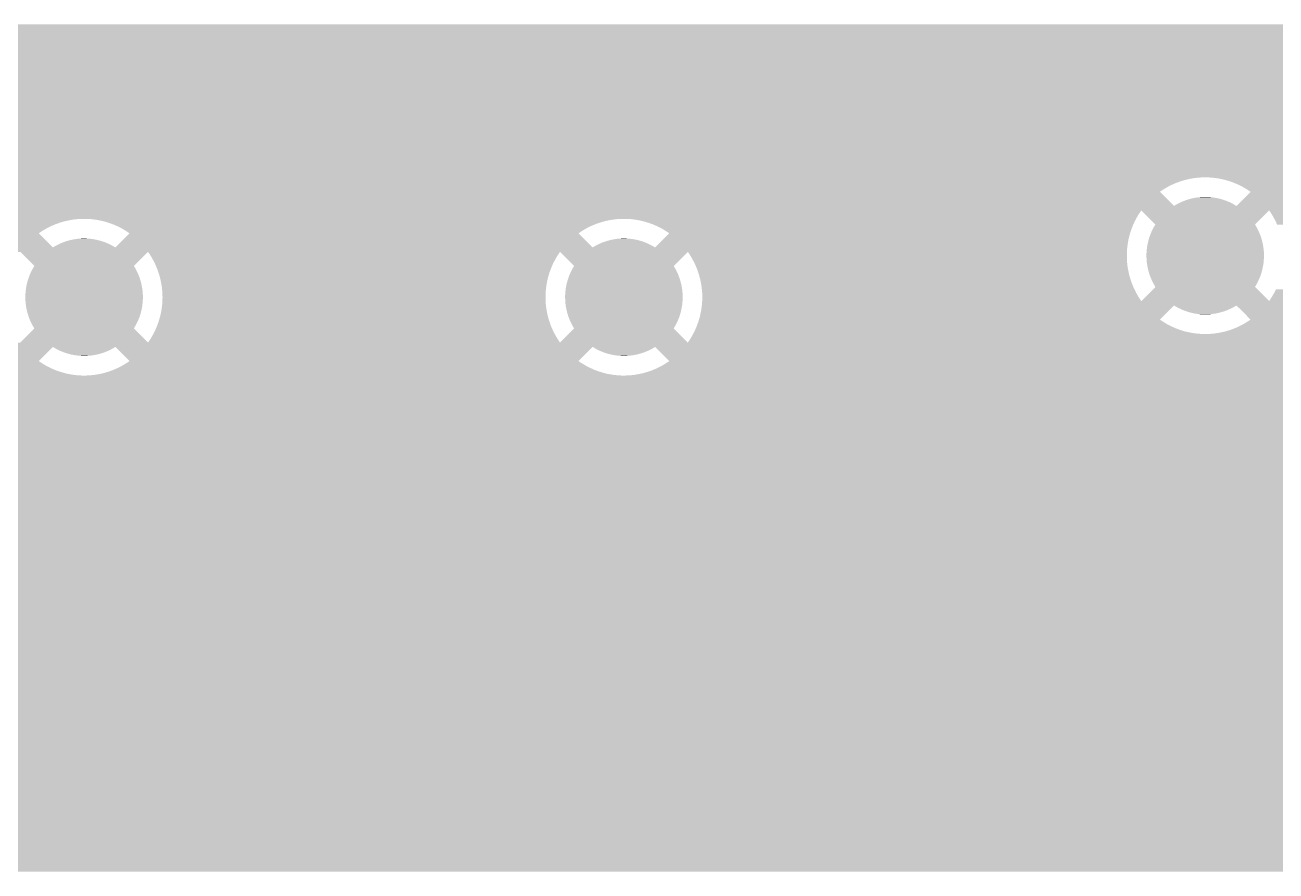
# Model space of a CAD drawing. Extents: x 295 to 953, y 10 to 290.
# Drawn here: x 709.39 to 734.26, y 237.6 to 254.42 of the extents above; entities that cross this region are included whole.
import ezdxf

# ---------------------------------------------------------------- set-up
doc = ezdxf.new("R2010")
doc.units = 0
doc.header["$LTSCALE"] = 5
doc.header["$MEASUREMENT"] = 0
doc.layers.add('GND1', color=7, linetype='CONTINUOUS')

msp = doc.modelspace()

# ---------------------------------------------------------------- linework, layer by layer
at = {"layer": 'GND1'}
for points in [[(637.996, 254.409), (637.949, 254.441), (848.376, 254.409), (848.376, 254.441)], [(637.749, 254.162), (637.996, 254.409), (848.376, 254.162), (848.376, 254.409)], [(659.688, 254.11), (659.271, 254.162), (848.376, 254.11), (848.376, 254.162)], [(660.095, 254.006), (659.688, 254.11), (848.376, 254.006), (848.376, 254.11)], [(660.485, 253.852), (660.095, 254.006), (848.376, 253.852), (848.376, 254.006)], [(660.854, 253.65), (660.485, 253.852), (848.376, 253.65), (848.376, 253.852)], [(661.194, 253.403), (660.854, 253.65), (848.376, 253.403), (848.376, 253.65)], [(661.5, 253.116), (661.194, 253.403), (848.376, 253.116), (848.376, 253.403)], [(661.768, 252.792), (661.5, 253.116), (848.376, 252.792), (848.376, 253.116)], [(661.993, 252.438), (661.768, 252.792), (848.376, 252.438), (848.376, 252.792)], [(662.172, 252.058), (661.993, 252.438), (848.376, 252.058), (848.376, 252.438)], [(662.302, 251.659), (662.172, 252.058), (848.376, 251.659), (848.376, 252.058)], [(662.352, 251.394), (662.302, 251.659), (848.376, 251.394), (848.376, 251.659)], [(662.353, 251.39), (662.352, 251.394), (732.725, 251.39), (732.816, 251.394)], [(662.355, 251.38), (662.353, 251.39), (732.635, 251.38), (732.725, 251.39)], [(662.358, 251.364), (662.355, 251.38), (732.545, 251.364), (732.635, 251.38)], [(662.362, 251.344), (662.358, 251.364), (732.457, 251.344), (732.545, 251.364)], [(662.367, 251.318), (662.362, 251.344), (732.37, 251.318), (732.457, 251.344)], [(662.373, 251.288), (662.367, 251.318), (732.284, 251.288), (732.37, 251.318)], [(662.379, 251.252), (662.373, 251.288), (732.201, 251.252), (732.284, 251.288)], [(662.381, 251.246), (662.379, 251.252), (732.188, 251.246), (732.201, 251.252)], [(662.383, 251.212), (662.381, 251.246), (732.12, 251.212), (732.188, 251.246)], [(662.385, 251.167), (662.383, 251.212), (732.041, 251.167), (732.12, 251.212)], [(732.997, 251.388), (732.906, 251.394), (848.376, 251.388), (848.376, 251.394)], [(733.087, 251.377), (732.997, 251.388), (848.376, 251.377), (848.376, 251.388)], [(733.176, 251.361), (733.087, 251.377), (848.376, 251.361), (848.376, 251.377)], [(733.264, 251.339), (733.176, 251.361), (848.376, 251.339), (848.376, 251.361)], [(733.351, 251.313), (733.264, 251.339), (848.376, 251.313), (848.376, 251.339)], [(733.436, 251.281), (733.351, 251.313), (848.376, 251.281), (848.376, 251.313)], [(733.519, 251.245), (733.436, 251.281), (848.376, 251.245), (848.376, 251.281)], [(733.6, 251.203), (733.519, 251.245), (848.376, 251.203), (848.376, 251.245)], [(733.678, 251.158), (733.6, 251.203), (848.376, 251.158), (848.376, 251.203)], [(662.389, 251.118), (662.385, 251.167), (731.965, 251.118), (732.041, 251.167)], [(662.389, 251.107), (662.389, 251.118), (731.95, 251.107), (731.965, 251.118)], [(662.407, 250.827), (662.389, 251.107), (732.23, 250.827), (731.95, 251.107)], [(732.443, 250.931), (732.491, 250.948), (733.262, 250.931), (733.211, 250.948)], [(732.491, 250.948), (732.518, 250.956), (733.211, 250.948), (733.188, 250.956)], [(732.518, 250.956), (732.567, 250.97), (733.188, 250.956), (733.135, 250.97)], [(732.567, 250.97), (732.595, 250.976), (733.135, 250.97), (733.112, 250.976)], [(732.595, 250.976), (732.643, 250.987), (733.112, 250.976), (733.057, 250.987)], [(732.643, 250.987), (732.673, 250.991), (733.057, 250.987), (733.034, 250.991)], [(732.673, 250.991), (732.721, 250.998), (733.034, 250.991), (732.978, 250.998)], [(732.721, 250.998), (732.755, 251.001), (732.978, 250.998), (732.956, 251.001)], [(732.755, 251.001), (732.799, 251.004), (732.956, 251.001), (732.894, 251.004)], [(732.799, 251.004), (732.878, 251.005), (732.894, 251.004), (732.878, 251.005)], [(733.473, 250.826), (733.754, 251.107), (848.376, 250.826), (848.376, 251.107)], [(733.754, 251.107), (733.678, 251.158), (848.376, 251.107), (848.376, 251.158)], [(662.397, 250.663), (662.401, 250.738), (731.531, 250.663), (731.581, 250.738)], [(662.401, 250.738), (662.407, 250.826), (848.376, 250.738), (848.376, 250.826)], [(662.407, 250.826), (662.407, 250.827), (732.231, 250.826), (732.23, 250.827)], [(731.862, 250.458), (731.581, 250.738), (733.842, 250.458), (734.123, 250.738)], [(732.231, 250.826), (732.276, 250.853), (733.473, 250.826), (733.427, 250.853)], [(732.276, 250.853), (732.3, 250.866), (733.427, 250.853), (733.405, 250.866)], [(732.3, 250.866), (732.345, 250.89), (733.405, 250.866), (733.357, 250.89)], [(732.345, 250.89), (732.37, 250.901), (733.357, 250.89), (733.335, 250.901)], [(732.37, 250.901), (732.417, 250.921), (733.335, 250.901), (733.285, 250.921)], [(732.417, 250.921), (732.443, 250.931), (733.285, 250.921), (733.262, 250.931)], [(734.154, 250.693), (734.123, 250.738), (848.376, 250.693), (848.376, 250.738)], [(662.391, 250.569), (662.392, 250.585), (731.477, 250.569), (731.485, 250.585)], [(662.392, 250.585), (662.397, 250.663), (731.485, 250.585), (731.531, 250.663)], [(700.712, 250.568), (700.621, 250.569), (710.517, 250.568), (710.527, 250.569)], [(700.777, 250.564), (700.712, 250.568), (710.436, 250.564), (710.517, 250.568)], [(700.802, 250.563), (700.777, 250.564), (710.422, 250.563), (710.436, 250.564)], [(700.871, 250.554), (700.802, 250.563), (710.346, 250.554), (710.422, 250.563)], [(700.892, 250.552), (700.871, 250.554), (710.331, 250.552), (710.346, 250.554)], [(700.961, 250.539), (700.892, 250.552), (710.257, 250.539), (710.331, 250.552)], [(700.982, 250.535), (700.961, 250.539), (710.241, 250.535), (710.257, 250.539)], [(701.05, 250.519), (700.982, 250.535), (710.168, 250.519), (710.241, 250.535)], [(701.07, 250.514), (701.05, 250.519), (710.152, 250.514), (710.168, 250.519)], [(701.138, 250.493), (701.07, 250.514), (710.081, 250.493), (710.152, 250.514)], [(701.157, 250.487), (701.138, 250.493), (710.065, 250.487), (710.081, 250.493)], [(701.223, 250.462), (701.157, 250.487), (709.996, 250.462), (710.065, 250.487)], [(701.242, 250.456), (701.223, 250.462), (709.98, 250.456), (709.996, 250.462)], [(701.307, 250.427), (701.242, 250.456), (709.912, 250.427), (709.98, 250.456)], [(710.618, 250.568), (710.527, 250.569), (721.248, 250.568), (721.259, 250.569)], [(710.683, 250.564), (710.618, 250.568), (721.168, 250.564), (721.248, 250.568)], [(710.708, 250.563), (710.683, 250.564), (721.154, 250.563), (721.168, 250.564)], [(710.777, 250.554), (710.708, 250.563), (721.078, 250.554), (721.154, 250.563)], [(710.798, 250.552), (710.777, 250.554), (721.062, 250.552), (721.078, 250.554)], [(710.867, 250.539), (710.798, 250.552), (720.988, 250.539), (721.062, 250.552)], [(710.888, 250.535), (710.867, 250.539), (720.972, 250.535), (720.988, 250.539)], [(710.956, 250.519), (710.888, 250.535), (720.9, 250.519), (720.972, 250.535)], [(710.976, 250.514), (710.956, 250.519), (720.884, 250.514), (720.9, 250.519)], [(711.044, 250.493), (710.976, 250.514), (720.813, 250.493), (720.884, 250.514)], [(711.063, 250.487), (711.044, 250.493), (720.797, 250.487), (720.813, 250.493)], [(711.129, 250.462), (711.063, 250.487), (720.727, 250.462), (720.797, 250.487)], [(711.148, 250.456), (711.129, 250.462), (720.712, 250.456), (720.727, 250.462)], [(711.213, 250.427), (711.148, 250.456), (720.644, 250.427), (720.712, 250.456)], [(721.349, 250.568), (721.259, 250.569), (731.476, 250.568), (731.477, 250.569)], [(721.44, 250.563), (721.349, 250.568), (731.473, 250.563), (731.476, 250.568)], [(721.53, 250.552), (721.44, 250.563), (731.468, 250.552), (731.473, 250.563)], [(721.619, 250.535), (721.53, 250.552), (731.459, 250.535), (731.468, 250.552)], [(721.707, 250.514), (721.619, 250.535), (731.448, 250.514), (731.459, 250.535)], [(721.74, 250.504), (721.707, 250.514), (731.443, 250.504), (731.448, 250.514)], [(721.794, 250.487), (721.74, 250.504), (731.436, 250.487), (731.443, 250.504)], [(721.879, 250.456), (721.794, 250.487), (731.422, 250.456), (731.436, 250.487)], [(721.959, 250.421), (721.879, 250.456), (731.407, 250.421), (731.422, 250.456)], [(731.849, 250.435), (731.862, 250.458), (733.856, 250.435), (733.842, 250.458)], [(734.201, 250.616), (734.154, 250.693), (848.376, 250.616), (848.376, 250.693)], [(734.244, 250.536), (734.201, 250.616), (848.376, 250.536), (848.376, 250.616)], [(734.283, 250.454), (734.244, 250.536), (848.376, 250.454), (848.376, 250.536)], [(701.279, 250.001), (701.559, 250.282), (709.942, 250.001), (709.661, 250.282)], [(701.325, 250.419), (701.307, 250.427), (709.897, 250.419), (709.912, 250.427)], [(701.388, 250.387), (701.325, 250.419), (709.831, 250.387), (709.897, 250.419)], [(701.406, 250.378), (701.388, 250.387), (709.816, 250.378), (709.831, 250.387)], [(701.467, 250.342), (701.406, 250.378), (709.752, 250.342), (709.816, 250.378)], [(701.484, 250.332), (701.467, 250.342), (709.737, 250.332), (709.752, 250.342)], [(701.543, 250.292), (701.484, 250.332), (709.676, 250.292), (709.737, 250.332)], [(701.559, 250.282), (701.543, 250.292), (709.661, 250.282), (709.676, 250.292)], [(711.185, 250.001), (711.465, 250.282), (720.674, 250.001), (720.393, 250.282)], [(711.231, 250.419), (711.213, 250.427), (720.628, 250.419), (720.644, 250.427)], [(711.294, 250.387), (711.231, 250.419), (720.563, 250.387), (720.628, 250.419)], [(711.312, 250.378), (711.294, 250.387), (720.547, 250.378), (720.563, 250.387)], [(711.373, 250.342), (711.312, 250.378), (720.484, 250.342), (720.547, 250.378)], [(711.39, 250.332), (711.373, 250.342), (720.469, 250.332), (720.484, 250.342)], [(711.449, 250.292), (711.39, 250.332), (720.408, 250.292), (720.469, 250.332)], [(711.465, 250.282), (711.449, 250.292), (720.393, 250.282), (720.408, 250.292)], [(721.962, 250.419), (721.959, 250.421), (731.406, 250.419), (731.407, 250.421)], [(722.043, 250.378), (721.962, 250.419), (731.391, 250.378), (731.406, 250.419)], [(722.115, 250.336), (722.043, 250.378), (731.375, 250.336), (731.391, 250.378)], [(722.076, 250.161), (722.164, 250.249), (731.327, 250.161), (731.349, 250.249)], [(722.121, 250.332), (722.115, 250.336), (731.374, 250.332), (731.375, 250.336)], [(722.197, 250.282), (722.121, 250.332), (731.359, 250.282), (731.374, 250.332)], [(722.164, 250.249), (722.197, 250.282), (731.349, 250.249), (731.359, 250.282)], [(731.732, 250.172), (731.749, 250.222), (733.971, 250.172), (733.955, 250.222)], [(731.749, 250.222), (731.757, 250.247), (733.955, 250.222), (733.946, 250.247)], [(731.757, 250.247), (731.777, 250.295), (733.946, 250.247), (733.927, 250.295)], [(731.777, 250.295), (731.787, 250.319), (733.927, 250.295), (733.916, 250.319)], [(731.787, 250.319), (731.811, 250.366), (733.916, 250.319), (733.894, 250.366)], [(731.811, 250.366), (731.822, 250.39), (733.894, 250.366), (733.881, 250.39)], [(731.822, 250.39), (731.849, 250.435), (733.881, 250.39), (733.856, 250.435)], [(662.275, 249.913), (662.297, 249.981), (731.296, 249.913), (731.3, 249.981)], [(662.297, 249.981), (662.303, 250.001), (731.3, 249.981), (731.302, 250.001)], [(709.942, 250.001), (709.987, 250.028), (711.185, 250.001), (711.138, 250.028)], [(709.987, 250.028), (710.011, 250.04), (711.138, 250.028), (711.117, 250.04)], [(710.011, 250.04), (710.057, 250.064), (711.117, 250.04), (711.068, 250.064)], [(710.057, 250.064), (710.082, 250.075), (711.068, 250.064), (711.046, 250.075)], [(710.082, 250.075), (710.129, 250.096), (711.046, 250.075), (710.996, 250.096)], [(710.129, 250.096), (710.155, 250.105), (710.996, 250.096), (710.974, 250.105)], [(710.155, 250.105), (710.203, 250.123), (710.974, 250.105), (710.922, 250.123)], [(710.203, 250.123), (710.23, 250.13), (710.922, 250.123), (710.899, 250.13)], [(710.23, 250.13), (710.278, 250.144), (710.899, 250.13), (710.846, 250.144)], [(710.278, 250.144), (710.306, 250.15), (710.846, 250.144), (710.823, 250.15)], [(710.306, 250.15), (710.355, 250.161), (710.823, 250.15), (710.769, 250.161)], [(710.355, 250.161), (710.385, 250.165), (710.769, 250.161), (710.746, 250.165)], [(710.385, 250.165), (710.433, 250.172), (710.746, 250.165), (710.689, 250.172)], [(710.433, 250.172), (710.466, 250.175), (710.689, 250.172), (710.668, 250.175)], [(710.466, 250.175), (710.511, 250.179), (710.668, 250.175), (710.605, 250.179)], [(710.511, 250.179), (710.59, 250.179), (710.605, 250.179), (710.59, 250.179)], [(720.674, 250.001), (720.719, 250.028), (721.916, 250.001), (721.87, 250.028)], [(720.719, 250.028), (720.743, 250.04), (721.87, 250.028), (721.848, 250.04)], [(720.743, 250.04), (720.788, 250.064), (721.848, 250.04), (721.8, 250.064)], [(720.788, 250.064), (720.813, 250.075), (721.8, 250.064), (721.778, 250.075)], [(720.813, 250.075), (720.86, 250.096), (721.778, 250.075), (721.728, 250.096)], [(720.86, 250.096), (720.886, 250.105), (721.728, 250.096), (721.705, 250.105)], [(720.886, 250.105), (720.934, 250.123), (721.705, 250.105), (721.654, 250.123)], [(720.934, 250.123), (720.961, 250.13), (721.654, 250.123), (721.631, 250.13)], [(720.961, 250.13), (721.01, 250.144), (721.631, 250.13), (721.578, 250.144)], [(721.01, 250.144), (721.038, 250.15), (721.578, 250.144), (721.555, 250.15)], [(721.038, 250.15), (721.086, 250.161), (721.555, 250.15), (721.5, 250.161)], [(721.086, 250.161), (721.116, 250.165), (721.5, 250.161), (721.477, 250.165)], [(721.116, 250.165), (721.164, 250.172), (721.477, 250.165), (721.421, 250.172)], [(721.164, 250.172), (721.198, 250.175), (721.421, 250.172), (721.399, 250.175)], [(721.198, 250.175), (721.242, 250.179), (721.399, 250.175), (721.337, 250.179)], [(721.242, 250.179), (721.321, 250.179), (721.337, 250.179), (721.321, 250.179)], [(721.916, 250.001), (721.987, 250.071), (731.302, 250.001), (731.311, 250.071)], [(721.987, 250.071), (722.076, 250.161), (731.311, 250.071), (731.327, 250.161)], [(731.688, 249.941), (731.694, 249.993), (734.015, 249.941), (734.01, 249.993)], [(731.694, 249.993), (731.697, 250.019), (734.01, 249.993), (734.006, 250.019)], [(731.697, 250.019), (731.707, 250.071), (734.006, 250.019), (733.997, 250.071)], [(731.707, 250.071), (731.712, 250.096), (733.997, 250.071), (733.991, 250.096)], [(731.712, 250.096), (731.726, 250.147), (733.991, 250.096), (733.979, 250.147)], [(731.726, 250.147), (731.732, 250.172), (733.979, 250.147), (733.971, 250.172)], [(709.573, 249.632), (709.292, 249.913), (711.554, 249.632), (711.834, 249.913)], [(711.865, 249.868), (711.834, 249.913), (719.994, 249.868), (720.024, 249.913)], [(711.884, 249.837), (711.865, 249.868), (719.974, 249.837), (719.994, 249.868)], [(711.913, 249.791), (711.884, 249.837), (719.946, 249.791), (719.974, 249.837)], [(711.93, 249.759), (711.913, 249.791), (719.928, 249.759), (719.946, 249.791)], [(711.956, 249.711), (711.93, 249.759), (719.903, 249.711), (719.928, 249.759)], [(711.971, 249.678), (711.956, 249.711), (719.886, 249.678), (719.903, 249.711)], [(720.305, 249.632), (720.024, 249.913), (722.285, 249.632), (722.566, 249.913)], [(722.581, 249.891), (722.566, 249.913), (731.294, 249.891), (731.296, 249.913)], [(722.597, 249.868), (722.581, 249.891), (731.294, 249.868), (731.294, 249.891)], [(722.638, 249.8), (722.597, 249.868), (731.294, 249.8), (731.294, 249.868)], [(722.644, 249.791), (722.638, 249.8), (731.294, 249.791), (731.294, 249.8)], [(722.687, 249.711), (722.644, 249.791), (731.298, 249.711), (731.294, 249.791)], [(722.688, 249.71), (722.687, 249.711), (731.298, 249.71), (731.298, 249.711)], [(722.726, 249.629), (722.688, 249.71), (731.307, 249.629), (731.298, 249.71)], [(731.683, 249.863), (731.686, 249.915), (734.02, 249.863), (734.018, 249.915)], [(731.683, 249.836), (731.683, 249.863), (734.021, 249.836), (734.02, 249.863)], [(731.684, 249.81), (731.683, 249.836), (734.02, 249.81), (734.021, 249.836)], [(731.686, 249.758), (731.684, 249.81), (734.017, 249.758), (734.02, 249.81)], [(731.686, 249.915), (731.688, 249.941), (734.018, 249.915), (734.015, 249.941)], [(731.688, 249.732), (731.686, 249.758), (734.016, 249.732), (734.017, 249.758)], [(731.693, 249.68), (731.688, 249.732), (734.01, 249.68), (734.016, 249.732)], [(709.469, 249.421), (709.489, 249.47), (711.657, 249.421), (711.638, 249.47)], [(709.489, 249.47), (709.499, 249.494), (711.638, 249.47), (711.627, 249.494)], [(709.499, 249.494), (709.522, 249.541), (711.627, 249.494), (711.605, 249.541)], [(709.522, 249.541), (709.534, 249.564), (711.605, 249.541), (711.592, 249.564)], [(709.534, 249.564), (709.56, 249.61), (711.592, 249.564), (711.567, 249.61)], [(709.56, 249.61), (709.573, 249.632), (711.567, 249.61), (711.553, 249.632)], [(709.573, 249.632), (709.573, 249.632), (711.553, 249.632), (711.554, 249.632)], [(711.994, 249.629), (711.971, 249.678), (719.865, 249.629), (719.886, 249.678)], [(712.007, 249.595), (711.994, 249.629), (719.85, 249.595), (719.865, 249.629)], [(712.028, 249.544), (712.007, 249.595), (719.831, 249.544), (719.85, 249.595)], [(712.039, 249.51), (712.028, 249.544), (719.818, 249.51), (719.831, 249.544)], [(712.056, 249.458), (712.039, 249.51), (719.802, 249.458), (719.818, 249.51)], [(712.066, 249.423), (712.056, 249.458), (719.792, 249.423), (719.802, 249.458)], [(720.2, 249.421), (720.22, 249.47), (722.389, 249.421), (722.37, 249.47)], [(720.22, 249.47), (720.23, 249.494), (722.37, 249.47), (722.359, 249.494)], [(720.23, 249.494), (720.254, 249.541), (722.359, 249.494), (722.337, 249.541)], [(720.254, 249.541), (720.265, 249.564), (722.337, 249.541), (722.324, 249.564)], [(720.265, 249.564), (720.292, 249.61), (722.324, 249.564), (722.299, 249.61)], [(720.292, 249.61), (720.305, 249.632), (722.299, 249.61), (722.285, 249.632)], [(722.729, 249.619), (722.726, 249.629), (731.308, 249.619), (731.307, 249.629)], [(722.759, 249.544), (722.729, 249.619), (731.321, 249.544), (731.308, 249.619)], [(722.764, 249.53), (722.759, 249.544), (731.324, 249.53), (731.321, 249.544)], [(722.788, 249.458), (722.764, 249.53), (731.34, 249.458), (731.324, 249.53)], [(722.792, 249.441), (722.788, 249.458), (731.344, 249.441), (731.34, 249.458)], [(731.698, 249.654), (731.693, 249.68), (734.006, 249.654), (734.01, 249.68)], [(731.707, 249.602), (731.698, 249.654), (733.996, 249.602), (734.006, 249.654)], [(731.713, 249.576), (731.707, 249.602), (733.991, 249.576), (733.996, 249.602)], [(731.725, 249.526), (731.713, 249.576), (733.978, 249.526), (733.991, 249.576)], [(731.733, 249.501), (731.725, 249.526), (733.971, 249.501), (733.978, 249.526)], [(731.748, 249.451), (731.733, 249.501), (733.955, 249.451), (733.971, 249.501)], [(709.409, 249.194), (709.419, 249.245), (711.717, 249.194), (711.708, 249.245)], [(709.419, 249.245), (709.424, 249.271), (711.708, 249.245), (711.702, 249.271)], [(709.424, 249.271), (709.437, 249.321), (711.702, 249.271), (711.69, 249.321)], [(709.437, 249.321), (709.444, 249.347), (711.69, 249.321), (711.682, 249.347)], [(709.444, 249.347), (709.46, 249.396), (711.682, 249.347), (711.667, 249.396)], [(709.46, 249.396), (709.469, 249.421), (711.667, 249.396), (711.657, 249.421)], [(712.08, 249.371), (712.066, 249.423), (719.779, 249.371), (719.792, 249.423)], [(712.087, 249.335), (712.08, 249.371), (719.77, 249.335), (719.779, 249.371)], [(712.098, 249.282), (712.087, 249.335), (719.761, 249.282), (719.77, 249.335)], [(712.103, 249.246), (712.098, 249.282), (719.754, 249.246), (719.761, 249.282)], [(712.111, 249.192), (712.103, 249.246), (719.747, 249.192), (719.754, 249.246)], [(720.14, 249.194), (720.15, 249.245), (722.449, 249.194), (722.44, 249.245)], [(720.15, 249.245), (720.155, 249.271), (722.44, 249.245), (722.434, 249.271)], [(720.155, 249.271), (720.169, 249.321), (722.434, 249.271), (722.422, 249.321)], [(720.169, 249.321), (720.175, 249.347), (722.422, 249.321), (722.414, 249.347)], [(720.175, 249.347), (720.192, 249.396), (722.414, 249.347), (722.398, 249.396)], [(720.192, 249.396), (720.2, 249.421), (722.398, 249.396), (722.389, 249.421)], [(722.811, 249.371), (722.792, 249.441), (731.365, 249.371), (731.344, 249.441)], [(722.815, 249.354), (722.811, 249.371), (731.37, 249.354), (731.365, 249.371)], [(722.83, 249.282), (722.815, 249.354), (731.396, 249.282), (731.37, 249.354)], [(722.831, 249.269), (722.83, 249.282), (731.4, 249.269), (731.396, 249.282)], [(722.843, 249.192), (722.831, 249.269), (731.433, 249.192), (731.4, 249.269)], [(731.581, 248.934), (731.862, 249.215), (734.123, 248.934), (733.842, 249.215)], [(731.758, 249.426), (731.748, 249.451), (733.946, 249.426), (733.955, 249.451)], [(731.777, 249.377), (731.758, 249.426), (733.926, 249.377), (733.946, 249.426)], [(731.788, 249.353), (731.777, 249.377), (733.916, 249.353), (733.926, 249.377)], [(731.81, 249.306), (731.788, 249.353), (733.893, 249.306), (733.916, 249.353)], [(731.823, 249.283), (731.81, 249.306), (733.881, 249.283), (733.893, 249.306)], [(731.848, 249.237), (731.823, 249.283), (733.855, 249.237), (733.881, 249.283)], [(731.862, 249.215), (731.848, 249.237), (733.842, 249.215), (733.855, 249.237)], [(709.394, 249.011), (709.395, 249.037), (711.732, 249.011), (711.731, 249.037)], [(709.395, 248.985), (709.394, 249.011), (711.732, 248.985), (711.732, 249.011)], [(709.395, 249.037), (709.398, 249.089), (711.731, 249.037), (711.73, 249.089)], [(709.397, 248.932), (709.395, 248.985), (711.729, 248.932), (711.732, 248.985)], [(709.398, 249.089), (709.399, 249.116), (711.73, 249.089), (711.727, 249.116)], [(709.399, 249.116), (709.406, 249.168), (711.727, 249.116), (711.722, 249.168)], [(709.406, 249.168), (709.409, 249.194), (711.722, 249.168), (711.717, 249.194)], [(712.114, 249.156), (712.111, 249.192), (719.743, 249.156), (719.747, 249.192)], [(712.119, 249.101), (712.114, 249.156), (719.74, 249.101), (719.743, 249.156)], [(712.116, 248.884), (712.121, 248.956), (719.741, 248.884), (719.738, 248.956)], [(712.12, 249.065), (712.119, 249.101), (719.737, 249.065), (719.74, 249.101)], [(712.122, 249.011), (712.12, 249.065), (719.737, 249.011), (719.737, 249.065)], [(712.121, 248.975), (712.122, 249.011), (719.737, 248.975), (719.737, 249.011)], [(712.121, 248.956), (712.121, 248.975), (719.738, 248.956), (719.737, 248.975)], [(720.126, 249.037), (720.129, 249.089), (722.463, 249.037), (722.461, 249.089)], [(720.126, 249.011), (720.126, 249.037), (722.464, 249.011), (722.463, 249.037)], [(720.127, 248.985), (720.126, 249.011), (722.463, 248.985), (722.464, 249.011)], [(720.129, 248.932), (720.127, 248.985), (722.46, 248.932), (722.463, 248.985)], [(720.129, 249.089), (720.131, 249.116), (722.461, 249.089), (722.458, 249.116)], [(720.131, 249.116), (720.137, 249.168), (722.458, 249.116), (722.453, 249.168)], [(720.137, 249.168), (720.14, 249.194), (722.453, 249.168), (722.449, 249.194)], [(722.843, 249.185), (722.843, 249.192), (731.436, 249.185), (731.433, 249.192)], [(722.85, 249.104), (722.843, 249.185), (731.476, 249.104), (731.436, 249.185)], [(722.851, 249.101), (722.85, 249.104), (731.477, 249.101), (731.476, 249.104)], [(722.853, 249.025), (722.851, 249.101), (731.521, 249.025), (731.477, 249.101)], [(722.852, 248.956), (722.853, 249.011), (731.566, 248.956), (731.53, 249.011)], [(722.852, 248.949), (722.852, 248.956), (731.57, 248.949), (731.566, 248.956)], [(722.853, 249.011), (722.853, 249.025), (731.53, 249.011), (731.521, 249.025)], [(734.123, 248.934), (734.173, 249.01), (843.753, 248.934), (843.797, 249.01)], [(734.173, 249.01), (734.174, 249.012), (843.797, 249.01), (843.799, 249.012)], [(734.174, 249.012), (734.219, 249.087), (843.799, 249.012), (843.849, 249.087)], [(734.219, 249.088), (734.26, 249.169), (848.376, 249.088), (848.376, 249.169)], [(734.219, 249.087), (734.219, 249.088), (848.376, 249.087), (848.376, 249.088)], [(709.4, 248.906), (709.397, 248.932), (711.727, 248.906), (711.729, 248.932)], [(709.405, 248.854), (709.4, 248.906), (711.721, 248.854), (711.727, 248.906)], [(709.409, 248.828), (709.405, 248.854), (711.718, 248.828), (711.721, 248.854)], [(709.418, 248.777), (709.409, 248.828), (711.708, 248.777), (711.718, 248.828)], [(709.424, 248.751), (709.418, 248.777), (711.703, 248.751), (711.708, 248.777)], [(709.436, 248.7), (709.424, 248.751), (711.69, 248.7), (711.703, 248.751)], [(712.091, 248.704), (712.104, 248.776), (719.767, 248.704), (719.755, 248.776)], [(712.104, 248.776), (712.106, 248.794), (719.755, 248.776), (719.751, 248.794)], [(712.106, 248.794), (712.115, 248.866), (719.751, 248.794), (719.743, 248.866)], [(712.115, 248.866), (712.116, 248.884), (719.743, 248.866), (719.741, 248.884)], [(720.131, 248.906), (720.129, 248.932), (722.459, 248.906), (722.46, 248.932)], [(720.136, 248.854), (720.131, 248.906), (722.453, 248.854), (722.459, 248.906)], [(720.141, 248.828), (720.136, 248.854), (722.449, 248.828), (722.453, 248.854)], [(720.15, 248.777), (720.141, 248.828), (722.439, 248.777), (722.449, 248.828)], [(720.156, 248.751), (720.15, 248.777), (722.434, 248.751), (722.439, 248.777)], [(720.168, 248.7), (720.156, 248.751), (722.421, 248.7), (722.434, 248.751)], [(722.819, 248.686), (722.835, 248.776), (732.071, 248.686), (732.16, 248.776)], [(722.835, 248.776), (722.844, 248.846), (732.16, 248.776), (732.231, 248.846)], [(722.844, 248.846), (722.845, 248.853), (843.708, 248.846), (843.711, 248.853)], [(722.845, 248.853), (722.847, 248.866), (843.711, 248.853), (843.718, 248.866)], [(722.847, 248.866), (722.851, 248.934), (843.718, 248.866), (843.753, 248.934)], [(722.851, 248.934), (722.852, 248.949), (731.581, 248.934), (731.57, 248.949)], [(732.277, 248.819), (732.231, 248.846), (733.428, 248.819), (733.473, 248.846)], [(732.298, 248.807), (732.277, 248.819), (733.404, 248.807), (733.428, 248.819)], [(732.347, 248.783), (732.298, 248.807), (733.358, 248.783), (733.404, 248.807)], [(732.369, 248.772), (732.347, 248.783), (733.333, 248.772), (733.358, 248.783)], [(732.419, 248.751), (732.369, 248.772), (733.286, 248.751), (733.333, 248.772)], [(732.442, 248.742), (732.419, 248.751), (733.26, 248.742), (733.286, 248.751)], [(732.493, 248.724), (732.442, 248.742), (733.212, 248.724), (733.26, 248.742)], [(732.516, 248.717), (732.493, 248.724), (733.185, 248.717), (733.212, 248.724)], [(732.569, 248.703), (732.516, 248.717), (733.137, 248.703), (733.185, 248.717)], [(733.55, 248.77), (733.473, 248.846), (843.675, 248.77), (843.708, 248.846)], [(733.635, 248.685), (733.55, 248.77), (843.643, 248.685), (843.675, 248.77)], [(709.444, 248.675), (709.436, 248.7), (711.683, 248.675), (711.69, 248.7)], [(709.46, 248.625), (709.444, 248.675), (711.666, 248.625), (711.683, 248.675)], [(709.469, 248.601), (709.46, 248.625), (711.658, 248.601), (711.666, 248.625)], [(709.488, 248.552), (709.469, 248.601), (711.638, 248.552), (711.658, 248.601)], [(709.499, 248.528), (709.488, 248.552), (711.628, 248.528), (711.638, 248.552)], [(709.521, 248.481), (709.499, 248.528), (711.604, 248.481), (711.628, 248.528)], [(709.534, 248.458), (709.521, 248.481), (711.593, 248.458), (711.604, 248.481)], [(712.014, 248.443), (712.04, 248.512), (719.843, 248.443), (719.819, 248.512)], [(712.04, 248.512), (712.045, 248.529), (719.819, 248.512), (719.813, 248.529)], [(712.045, 248.529), (712.066, 248.598), (719.813, 248.529), (719.792, 248.598)], [(712.066, 248.598), (712.071, 248.616), (719.792, 248.598), (719.787, 248.616)], [(712.071, 248.616), (712.088, 248.686), (719.787, 248.616), (719.771, 248.686)], [(712.088, 248.686), (712.091, 248.704), (719.771, 248.686), (719.767, 248.704)], [(720.176, 248.675), (720.168, 248.7), (722.414, 248.675), (722.421, 248.7)], [(720.191, 248.625), (720.176, 248.675), (722.398, 248.625), (722.414, 248.675)], [(720.201, 248.601), (720.191, 248.625), (722.389, 248.601), (722.398, 248.625)], [(720.22, 248.552), (720.201, 248.601), (722.369, 248.552), (722.389, 248.601)], [(720.231, 248.528), (720.22, 248.552), (722.359, 248.528), (722.369, 248.552)], [(720.253, 248.481), (720.231, 248.528), (722.336, 248.481), (722.359, 248.528)], [(720.266, 248.458), (720.253, 248.481), (722.324, 248.458), (722.336, 248.481)], [(722.74, 248.428), (722.755, 248.469), (732.184, 248.428), (732.103, 248.469)], [(722.755, 248.469), (722.771, 248.512), (732.103, 248.469), (732.031, 248.512)], [(722.771, 248.512), (722.772, 248.515), (732.031, 248.512), (732.025, 248.515)], [(722.772, 248.515), (722.788, 248.565), (732.025, 248.515), (731.95, 248.565)], [(722.788, 248.565), (722.798, 248.598), (731.95, 248.565), (731.983, 248.598)], [(722.798, 248.598), (722.819, 248.686), (731.983, 248.598), (732.071, 248.686)], [(732.592, 248.697), (732.569, 248.703), (733.109, 248.697), (733.137, 248.703)], [(732.647, 248.686), (732.592, 248.697), (733.06, 248.686), (733.109, 248.697)], [(732.669, 248.682), (732.647, 248.686), (733.03, 248.682), (733.06, 248.686)], [(732.726, 248.675), (732.669, 248.682), (732.982, 248.675), (733.03, 248.682)], [(732.747, 248.672), (732.726, 248.675), (732.949, 248.672), (732.982, 248.675)], [(732.81, 248.669), (732.747, 248.672), (732.904, 248.669), (732.949, 248.672)], [(732.826, 248.668), (732.81, 248.669), (732.826, 248.668), (732.904, 248.669)], [(733.503, 248.42), (733.584, 248.46), (843.579, 248.42), (843.586, 248.46)], [(733.584, 248.46), (733.663, 248.505), (843.586, 248.46), (843.595, 248.505)], [(733.721, 248.598), (733.635, 248.685), (843.617, 248.598), (843.643, 248.685)], [(733.663, 248.505), (733.669, 248.51), (843.595, 248.505), (843.595, 248.51)], [(733.669, 248.51), (733.739, 248.555), (843.595, 248.51), (843.606, 248.555)], [(733.754, 248.565), (733.721, 248.598), (843.609, 248.565), (843.617, 248.598)], [(733.739, 248.555), (733.754, 248.565), (843.606, 248.555), (843.609, 248.565)], [(709.292, 248.109), (709.573, 248.389), (711.834, 248.109), (711.554, 248.389)], [(709.559, 248.412), (709.534, 248.458), (711.566, 248.412), (711.593, 248.458)], [(709.573, 248.39), (709.559, 248.412), (711.553, 248.39), (711.566, 248.412)], [(709.573, 248.389), (709.573, 248.39), (711.554, 248.389), (711.553, 248.39)], [(711.894, 248.2), (711.93, 248.263), (719.964, 248.2), (719.928, 248.263)], [(711.93, 248.263), (711.939, 248.279), (719.928, 248.263), (719.919, 248.279)], [(711.939, 248.279), (711.972, 248.343), (719.919, 248.279), (719.887, 248.343)], [(711.972, 248.343), (711.979, 248.36), (719.887, 248.343), (719.879, 248.36)], [(711.979, 248.36), (712.008, 248.426), (719.879, 248.36), (719.85, 248.426)], [(712.008, 248.426), (712.014, 248.443), (719.85, 248.426), (719.843, 248.443)], [(720.024, 248.109), (720.305, 248.389), (722.566, 248.109), (722.285, 248.389)], [(720.291, 248.412), (720.266, 248.458), (722.298, 248.412), (722.324, 248.458)], [(720.305, 248.39), (720.291, 248.412), (722.285, 248.39), (722.298, 248.412)], [(720.305, 248.389), (720.305, 248.39), (722.285, 248.389), (722.285, 248.39)], [(722.616, 248.184), (722.649, 248.24), (843.562, 248.184), (843.562, 248.24)], [(722.649, 248.24), (722.662, 248.263), (843.562, 248.24), (843.564, 248.263)], [(722.662, 248.263), (722.67, 248.278), (843.564, 248.263), (843.565, 248.278)], [(722.67, 248.279), (722.673, 248.285), (732.797, 248.279), (732.707, 248.285)], [(722.67, 248.278), (722.67, 248.279), (732.888, 248.278), (732.797, 248.279)], [(722.673, 248.285), (722.679, 248.296), (732.707, 248.285), (732.617, 248.296)], [(722.679, 248.296), (722.687, 248.312), (732.617, 248.296), (732.527, 248.312)], [(722.687, 248.312), (722.698, 248.333), (732.527, 248.312), (732.439, 248.333)], [(722.698, 248.333), (722.703, 248.343), (732.439, 248.333), (732.407, 248.343)], [(722.703, 248.343), (722.71, 248.36), (732.407, 248.343), (732.352, 248.36)], [(722.71, 248.36), (722.724, 248.391), (732.352, 248.36), (732.267, 248.391)], [(722.724, 248.391), (722.74, 248.426), (732.267, 248.391), (732.188, 248.426)], [(722.74, 248.426), (722.74, 248.428), (732.188, 248.426), (732.184, 248.428)], [(732.888, 248.278), (732.979, 248.283), (843.565, 248.278), (843.565, 248.283)], [(732.979, 248.283), (733.069, 248.293), (843.565, 248.283), (843.566, 248.293)], [(733.069, 248.293), (733.158, 248.308), (843.566, 248.293), (843.567, 248.308)], [(733.158, 248.308), (733.247, 248.329), (843.567, 248.308), (843.568, 248.329)], [(733.247, 248.329), (733.253, 248.33), (843.568, 248.329), (843.568, 248.33)], [(733.253, 248.33), (733.334, 248.354), (843.568, 248.33), (843.571, 248.354)], [(733.334, 248.354), (733.419, 248.385), (843.571, 248.354), (843.575, 248.385)], [(733.419, 248.385), (733.503, 248.42), (843.575, 248.385), (843.579, 248.42)], [(660.877, 248.021), (660.929, 248.059), (843.571, 248.021), (843.566, 248.059)], [(660.929, 248.059), (660.998, 248.109), (843.566, 248.059), (843.564, 248.109)], [(701.559, 247.74), (701.279, 248.021), (709.661, 247.74), (709.942, 248.021)], [(709.988, 247.994), (709.942, 248.021), (711.139, 247.994), (711.185, 248.021)], [(710.01, 247.981), (709.988, 247.994), (711.115, 247.981), (711.139, 247.994)], [(710.058, 247.957), (710.01, 247.981), (711.07, 247.957), (711.115, 247.981)], [(711.465, 247.74), (711.185, 248.021), (720.393, 247.74), (720.674, 248.021)], [(711.834, 248.109), (711.844, 248.124), (720.024, 248.109), (720.013, 248.124)], [(711.844, 248.124), (711.885, 248.184), (720.013, 248.124), (719.974, 248.184)], [(711.885, 248.184), (711.894, 248.2), (719.974, 248.184), (719.964, 248.2)], [(720.72, 247.994), (720.674, 248.021), (721.871, 247.994), (721.916, 248.021)], [(720.741, 247.981), (720.72, 247.994), (721.847, 247.981), (721.871, 247.994)], [(720.79, 247.957), (720.741, 247.981), (721.801, 247.957), (721.847, 247.981)], [(721.968, 247.968), (721.916, 248.021), (843.576, 247.968), (843.571, 248.021)], [(722.058, 247.879), (721.968, 247.968), (843.592, 247.879), (843.576, 247.968)], [(722.566, 248.109), (722.593, 248.149), (843.564, 248.109), (843.562, 248.149)], [(722.593, 248.149), (722.616, 248.184), (843.562, 248.149), (843.562, 248.184)], [(701.483, 247.69), (701.544, 247.729), (709.737, 247.69), (709.677, 247.729)], [(701.544, 247.729), (701.559, 247.74), (709.677, 247.729), (709.661, 247.74)], [(710.08, 247.946), (710.058, 247.957), (711.045, 247.946), (711.07, 247.957)], [(710.13, 247.926), (710.08, 247.946), (710.998, 247.926), (711.045, 247.946)], [(710.153, 247.916), (710.13, 247.926), (710.972, 247.916), (710.998, 247.926)], [(710.204, 247.899), (710.153, 247.916), (710.924, 247.899), (710.972, 247.916)], [(710.227, 247.891), (710.204, 247.899), (710.897, 247.891), (710.924, 247.899)], [(710.28, 247.877), (710.227, 247.891), (710.848, 247.877), (710.897, 247.891)], [(710.303, 247.871), (710.28, 247.877), (710.82, 247.871), (710.848, 247.877)], [(710.358, 247.861), (710.303, 247.871), (710.772, 247.861), (710.82, 247.871)], [(710.381, 247.856), (710.358, 247.861), (710.742, 247.856), (710.772, 247.861)], [(710.437, 247.849), (710.381, 247.856), (710.694, 247.849), (710.742, 247.856)], [(710.459, 247.847), (710.437, 247.849), (710.66, 247.847), (710.694, 247.849)], [(710.521, 247.843), (710.459, 247.847), (710.616, 247.843), (710.66, 247.847)], [(710.537, 247.842), (710.521, 247.843), (710.537, 247.842), (710.616, 247.843)], [(711.389, 247.69), (711.45, 247.729), (720.468, 247.69), (720.409, 247.729)], [(711.45, 247.729), (711.465, 247.74), (720.409, 247.729), (720.393, 247.74)], [(720.812, 247.946), (720.79, 247.957), (721.776, 247.946), (721.801, 247.957)], [(720.862, 247.926), (720.812, 247.946), (721.729, 247.926), (721.776, 247.946)], [(720.885, 247.916), (720.862, 247.926), (721.703, 247.916), (721.729, 247.926)], [(720.936, 247.899), (720.885, 247.916), (721.655, 247.899), (721.703, 247.916)], [(720.959, 247.891), (720.936, 247.899), (721.628, 247.891), (721.655, 247.899)], [(721.012, 247.877), (720.959, 247.891), (721.58, 247.877), (721.628, 247.891)], [(721.035, 247.871), (721.012, 247.877), (721.552, 247.871), (721.58, 247.877)], [(721.09, 247.861), (721.035, 247.871), (721.503, 247.861), (721.552, 247.871)], [(721.112, 247.856), (721.09, 247.861), (721.473, 247.856), (721.503, 247.861)], [(721.169, 247.849), (721.112, 247.856), (721.425, 247.849), (721.473, 247.856)], [(721.19, 247.847), (721.169, 247.849), (721.392, 247.847), (721.425, 247.849)], [(721.253, 247.843), (721.19, 247.847), (721.347, 247.843), (721.392, 247.847)], [(721.269, 247.842), (721.253, 247.843), (721.269, 247.842), (721.347, 247.843)], [(722.146, 247.79), (722.058, 247.879), (843.612, 247.79), (843.592, 247.879)], [(722.197, 247.74), (722.146, 247.79), (843.627, 247.74), (843.612, 247.79)], [(722.15, 247.709), (722.182, 247.729), (843.636, 247.709), (843.63, 247.729)], [(722.182, 247.729), (722.197, 247.74), (843.63, 247.729), (843.627, 247.74)], [(700.799, 247.459), (700.874, 247.467), (710.418, 247.459), (710.35, 247.467)], [(700.874, 247.467), (700.89, 247.47), (710.35, 247.467), (710.328, 247.47)], [(700.89, 247.47), (700.964, 247.483), (710.328, 247.47), (710.259, 247.483)], [(700.964, 247.483), (700.98, 247.486), (710.259, 247.483), (710.239, 247.486)], [(700.98, 247.486), (701.052, 247.503), (710.239, 247.486), (710.17, 247.503)], [(701.052, 247.503), (701.068, 247.508), (710.17, 247.503), (710.151, 247.508)], [(701.068, 247.508), (701.139, 247.529), (710.151, 247.508), (710.083, 247.529)], [(701.139, 247.529), (701.155, 247.534), (710.083, 247.529), (710.064, 247.534)], [(701.155, 247.534), (701.225, 247.559), (710.064, 247.534), (709.997, 247.559)], [(701.225, 247.559), (701.241, 247.566), (709.997, 247.559), (709.979, 247.566)], [(701.241, 247.566), (701.308, 247.595), (709.979, 247.566), (709.914, 247.595)], [(701.308, 247.595), (701.324, 247.602), (709.914, 247.595), (709.896, 247.602)], [(701.324, 247.602), (701.389, 247.635), (709.896, 247.602), (709.832, 247.635)], [(701.389, 247.635), (701.405, 247.644), (709.832, 247.635), (709.815, 247.644)], [(701.405, 247.644), (701.468, 247.68), (709.815, 247.644), (709.753, 247.68)], [(701.468, 247.68), (701.483, 247.69), (709.753, 247.68), (709.737, 247.69)], [(710.705, 247.459), (710.78, 247.467), (721.15, 247.459), (721.081, 247.467)], [(710.78, 247.467), (710.796, 247.47), (721.081, 247.467), (721.06, 247.47)], [(710.796, 247.47), (710.87, 247.483), (721.06, 247.47), (720.991, 247.483)], [(710.87, 247.483), (710.886, 247.486), (720.991, 247.483), (720.97, 247.486)], [(710.886, 247.486), (710.958, 247.503), (720.97, 247.486), (720.902, 247.503)], [(710.958, 247.503), (710.974, 247.508), (720.902, 247.503), (720.882, 247.508)], [(710.974, 247.508), (711.045, 247.529), (720.882, 247.508), (720.814, 247.529)], [(711.045, 247.529), (711.061, 247.534), (720.814, 247.529), (720.795, 247.534)], [(711.061, 247.534), (711.131, 247.559), (720.795, 247.534), (720.729, 247.559)], [(711.131, 247.559), (711.147, 247.566), (720.729, 247.559), (720.71, 247.566)], [(711.147, 247.566), (711.214, 247.595), (720.71, 247.566), (720.645, 247.595)], [(711.214, 247.595), (711.23, 247.602), (720.645, 247.595), (720.627, 247.602)], [(711.23, 247.602), (711.295, 247.635), (720.627, 247.602), (720.564, 247.635)], [(711.295, 247.635), (711.311, 247.644), (720.564, 247.635), (720.546, 247.644)], [(711.311, 247.644), (711.374, 247.68), (720.546, 247.644), (720.485, 247.68)], [(711.374, 247.68), (711.389, 247.69), (720.485, 247.68), (720.468, 247.69)], [(721.422, 247.457), (721.512, 247.467), (765.394, 247.457), (765.413, 247.467)], [(721.512, 247.467), (721.533, 247.471), (765.413, 247.467), (765.42, 247.471)], [(721.533, 247.471), (721.601, 247.483), (765.42, 247.471), (765.446, 247.483)], [(721.601, 247.483), (721.68, 247.501), (765.446, 247.483), (765.488, 247.501)], [(721.68, 247.501), (721.69, 247.503), (765.488, 247.501), (765.494, 247.503)], [(721.69, 247.503), (721.767, 247.526), (765.494, 247.503), (765.557, 247.526)], [(721.767, 247.526), (721.777, 247.529), (765.557, 247.526), (765.568, 247.529)], [(721.777, 247.529), (721.824, 247.546), (765.568, 247.529), (765.629, 247.546)], [(721.824, 247.546), (721.862, 247.559), (765.629, 247.546), (765.696, 247.559)], [(721.862, 247.559), (721.865, 247.56), (765.696, 247.559), (765.702, 247.56)], [(721.865, 247.56), (721.887, 247.57), (765.702, 247.56), (765.775, 247.57)], [(721.887, 247.57), (721.897, 247.574), (765.775, 247.57), (765.849, 247.574)], [(721.897, 247.574), (721.946, 247.595), (771.933, 247.574), (771.976, 247.595)], [(721.946, 247.595), (722.027, 247.635), (771.976, 247.595), (772.061, 247.635)], [(722.027, 247.635), (722.049, 247.647), (772.061, 247.635), (772.088, 247.647)], [(722.049, 247.647), (722.106, 247.68), (772.088, 247.647), (772.227, 247.68)], [(722.106, 247.68), (722.143, 247.704), (772.227, 247.68), (772.33, 247.704)], [(722.143, 247.704), (722.15, 247.709), (772.33, 247.704), (772.58, 247.709)], [(679.645, 247.451), (679.642, 247.453), (765.382, 247.451), (765.385, 247.453)], [(679.662, 247.437), (679.645, 247.451), (765.354, 247.437), (765.382, 247.451)], [(679.707, 247.397), (679.662, 247.437), (765.291, 247.397), (765.354, 247.437)], [(679.726, 247.381), (679.707, 247.397), (765.268, 247.381), (765.291, 247.397)], [(679.901, 247.231), (679.726, 247.381), (765.418, 247.231), (765.268, 247.381)], [(679.933, 247.193), (679.901, 247.231), (765.456, 247.193), (765.418, 247.231)], [(700.693, 247.453), (700.704, 247.453), (710.599, 247.453), (710.509, 247.453)], [(700.704, 247.453), (700.784, 247.457), (710.509, 247.453), (710.443, 247.457)], [(700.784, 247.457), (700.799, 247.459), (710.443, 247.457), (710.418, 247.459)], [(710.599, 247.453), (710.61, 247.453), (721.331, 247.453), (721.24, 247.453)], [(710.61, 247.453), (710.69, 247.457), (721.24, 247.453), (721.175, 247.457)], [(710.69, 247.457), (710.705, 247.459), (721.175, 247.457), (721.15, 247.459)], [(721.331, 247.453), (721.422, 247.457), (765.385, 247.453), (765.394, 247.457)], [(679.979, 247.138), (679.933, 247.193), (771.47, 247.138), (771.499, 247.193)], [(680.032, 247.076), (679.979, 247.138), (764.984, 247.076), (765.025, 247.138)], [(680.087, 247.012), (680.032, 247.076), (764.948, 247.012), (764.984, 247.076)], [(680.119, 246.974), (680.087, 247.012), (764.93, 246.974), (764.948, 247.012)], [(680.137, 246.945), (680.119, 246.974), (764.916, 246.945), (764.93, 246.974)], [(680.179, 246.876), (680.137, 246.945), (764.889, 246.876), (764.916, 246.945)], [(680.222, 246.805), (680.179, 246.876), (764.867, 246.805), (764.889, 246.876)], [(680.266, 246.733), (680.222, 246.805), (764.851, 246.733), (764.867, 246.805)], [(680.295, 246.686), (680.266, 246.733), (764.843, 246.686), (764.851, 246.733)], [(680.306, 246.66), (680.295, 246.686), (764.839, 246.66), (764.843, 246.686)], [(680.336, 246.586), (680.306, 246.66), (764.833, 246.586), (764.839, 246.66)], [(680.367, 246.512), (680.336, 246.586), (764.832, 246.512), (764.833, 246.586)], [(680.397, 246.438), (680.367, 246.512), (764.836, 246.438), (764.832, 246.512)], [(680.423, 246.374), (680.397, 246.438), (764.844, 246.374), (764.836, 246.438)], [(680.426, 246.364), (680.423, 246.374), (764.846, 246.364), (764.844, 246.374)], [(680.443, 246.291), (680.426, 246.364), (764.86, 246.291), (764.846, 246.364)], [(680.46, 246.22), (680.443, 246.291), (764.88, 246.22), (764.86, 246.291)], [(680.477, 246.15), (680.46, 246.22), (764.905, 246.15), (764.88, 246.22)], [(680.493, 246.082), (680.477, 246.15), (764.935, 246.082), (764.905, 246.15)], [(680.502, 246.045), (680.493, 246.082), (764.955, 246.045), (764.935, 246.082)], [(680.504, 246.017), (680.502, 246.045), (764.97, 246.017), (764.955, 246.045)], [(680.509, 245.954), (680.504, 246.017), (765.009, 245.954), (764.97, 246.017)], [(680.511, 245.93), (680.509, 245.954), (765.025, 245.93), (765.009, 245.954)], [(680.515, 245.875), (680.511, 245.93), (771.503, 245.875), (771.471, 245.93)], [(680.528, 245.709), (680.515, 245.875), (765.289, 245.709), (765.456, 245.875)], [(680.503, 245.408), (680.51, 245.494), (772.127, 245.408), (771.927, 245.494)], [(680.51, 245.495), (680.511, 245.502), (765.82, 245.495), (765.747, 245.502)], [(680.51, 245.494), (680.51, 245.495), (765.895, 245.494), (765.82, 245.495)], [(680.511, 245.502), (680.512, 245.513), (765.747, 245.502), (765.673, 245.513)], [(680.512, 245.513), (680.513, 245.53), (765.673, 245.513), (765.601, 245.53)], [(680.513, 245.53), (680.515, 245.552), (765.601, 245.53), (765.53, 245.552)], [(680.515, 245.552), (680.517, 245.579), (765.53, 245.552), (765.461, 245.579)], [(680.517, 245.579), (680.52, 245.61), (765.461, 245.579), (765.394, 245.61)], [(680.52, 245.61), (680.523, 245.647), (765.394, 245.61), (765.33, 245.647)], [(680.523, 245.647), (680.526, 245.687), (765.33, 245.647), (765.268, 245.687)], [(680.526, 245.687), (680.528, 245.709), (765.268, 245.687), (765.289, 245.709)], [(680.435, 245.098), (680.498, 245.346), (848.376, 245.098), (848.376, 245.346)], [(680.498, 245.346), (680.499, 245.36), (848.376, 245.346), (848.376, 245.36)], [(680.499, 245.36), (680.503, 245.408), (772.372, 245.36), (772.127, 245.408)], [(680.39, 244.96), (680.405, 244.995), (750.495, 244.96), (750.561, 244.995)], [(680.405, 244.995), (680.415, 245.018), (750.561, 244.995), (750.615, 245.018)], [(680.415, 245.018), (680.416, 245.024), (750.615, 245.018), (750.629, 245.024)], [(680.416, 245.024), (680.423, 245.049), (750.629, 245.024), (750.698, 245.049)], [(680.423, 245.049), (680.428, 245.069), (750.698, 245.049), (750.77, 245.069)], [(680.428, 245.069), (680.431, 245.084), (750.77, 245.069), (750.843, 245.084)], [(680.431, 245.084), (680.434, 245.093), (750.843, 245.084), (750.916, 245.093)], [(680.434, 245.093), (680.435, 245.098), (750.916, 245.093), (750.99, 245.098)], [(680.286, 244.717), (680.366, 244.905), (750.597, 244.717), (750.409, 244.905)], [(680.366, 244.905), (680.373, 244.921), (750.409, 244.905), (750.432, 244.921)], [(680.373, 244.921), (680.39, 244.96), (750.432, 244.921), (750.495, 244.96)], [(680.132, 244.468), (680.174, 244.535), (750.057, 244.468), (750.089, 244.535)], [(680.174, 244.535), (680.215, 244.6), (750.089, 244.535), (750.125, 244.6)], [(680.215, 244.6), (680.253, 244.662), (750.125, 244.6), (750.166, 244.662)], [(680.253, 244.662), (680.282, 244.708), (848.376, 244.662), (848.376, 244.708)], [(680.282, 244.708), (680.286, 244.717), (848.376, 244.708), (848.376, 244.717)], [(679.895, 244.183), (679.959, 244.256), (749.98, 244.183), (749.992, 244.256)], [(679.959, 244.256), (680.022, 244.328), (749.992, 244.256), (750.008, 244.328)], [(680.022, 244.328), (680.083, 244.399), (750.008, 244.328), (750.03, 244.399)], [(680.083, 244.399), (680.103, 244.422), (750.03, 244.399), (750.039, 244.422)], [(680.103, 244.422), (680.132, 244.468), (750.039, 244.422), (750.057, 244.468)], [(679.635, 243.961), (679.723, 244.035), (749.977, 243.961), (749.973, 244.035)], [(679.723, 244.035), (679.812, 244.109), (749.973, 244.035), (749.974, 244.109)], [(679.812, 244.109), (679.881, 244.168), (749.974, 244.109), (749.979, 244.168)], [(679.881, 244.168), (679.895, 244.183), (749.979, 244.168), (749.98, 244.183)], [(679.079, 243.674), (679.251, 243.744), (750.046, 243.674), (750.021, 243.744)], [(679.251, 243.744), (679.333, 243.777), (750.021, 243.744), (750.012, 243.777)], [(679.333, 243.777), (679.397, 243.815), (750.012, 243.777), (750.001, 243.815)], [(679.397, 243.815), (679.518, 243.888), (750.001, 243.815), (749.987, 243.888)], [(679.518, 243.888), (679.623, 243.951), (749.987, 243.888), (749.979, 243.951)], [(679.623, 243.951), (679.635, 243.961), (749.979, 243.951), (749.977, 243.961)], [(661.923, 243.54), (661.919, 243.549), (750.111, 243.54), (750.106, 243.549)], [(661.942, 243.5), (661.923, 243.54), (750.136, 243.5), (750.111, 243.54)], [(661.951, 243.477), (661.942, 243.5), (750.15, 243.477), (750.136, 243.5)], [(678.355, 243.549), (678.692, 243.574), (750.106, 243.549), (750.093, 243.574)], [(678.692, 243.574), (678.83, 243.606), (750.093, 243.574), (750.076, 243.606)], [(678.83, 243.606), (679.021, 243.65), (750.076, 243.606), (750.057, 243.65)], [(679.021, 243.65), (679.079, 243.674), (750.057, 243.65), (750.046, 243.674)], [(661.961, 243.454), (661.951, 243.477), (750.166, 243.454), (750.15, 243.477)], [(661.977, 243.413), (661.961, 243.454), (768.56, 243.413), (768.646, 243.454)], [(661.983, 243.399), (661.977, 243.413), (768.541, 243.399), (768.56, 243.413)], [(661.991, 243.381), (661.983, 243.399), (750.579, 243.381), (750.597, 243.399)], [(662.035, 243.26), (661.991, 243.381), (750.458, 243.26), (750.579, 243.381)], [(662.05, 243.211), (662.035, 243.26), (750.409, 243.211), (750.458, 243.26)], [(662.063, 243.17), (662.05, 243.211), (750.471, 243.17), (750.409, 243.211)], [(662.074, 243.137), (662.063, 243.17), (750.529, 243.137), (750.471, 243.17)], [(662.075, 243.134), (662.074, 243.137), (750.535, 243.134), (750.529, 243.137)], [(662.083, 243.102), (662.075, 243.134), (750.602, 243.102), (750.535, 243.134)], [(662.091, 243.075), (662.083, 243.102), (750.671, 243.075), (750.602, 243.102)], [(662.096, 243.054), (662.091, 243.075), (750.742, 243.054), (750.671, 243.075)], [(662.101, 243.037), (662.096, 243.054), (750.814, 243.037), (750.742, 243.054)], [(662.104, 243.025), (662.101, 243.037), (750.888, 243.025), (750.814, 243.037)], [(662.106, 243.019), (662.104, 243.025), (750.961, 243.019), (750.888, 243.025)], [(662.106, 243.018), (662.106, 243.019), (751.036, 243.018), (750.961, 243.019)], [(662.108, 243.013), (662.106, 243.018), (768.169, 243.013), (768.172, 243.018)], [(662.136, 242.887), (662.108, 243.013), (768.101, 242.887), (768.169, 243.013)], [(662.143, 242.853), (662.136, 242.887), (768.083, 242.853), (768.101, 242.887)], [(662.16, 242.761), (662.143, 242.853), (768.056, 242.761), (768.083, 242.853)], [(662.178, 242.634), (662.16, 242.761), (768.019, 242.634), (768.056, 242.761)], [(662.18, 242.614), (662.178, 242.634), (768.013, 242.614), (768.019, 242.634)], [(662.192, 242.505), (662.18, 242.614), (768.004, 242.505), (768.013, 242.614)], [(662.198, 242.407), (662.192, 242.505), (767.995, 242.407), (768.004, 242.505)], [(662.2, 242.377), (662.198, 242.407), (767.998, 242.377), (767.995, 242.407)], [(662.202, 242.248), (662.2, 242.377), (768.012, 242.248), (767.998, 242.377)], [(662.201, 242.165), (662.202, 242.248), (768.021, 242.165), (768.012, 242.248)], [(662.185, 241.922), (662.195, 242.036), (768.099, 241.922), (768.062, 242.036)], [(662.195, 242.036), (662.201, 242.159), (768.062, 242.036), (768.021, 242.159)], [(662.201, 242.159), (662.201, 242.165), (768.021, 242.159), (768.021, 242.165)], [(662.155, 241.707), (662.167, 241.78), (768.225, 241.707), (768.182, 241.78)], [(662.167, 241.78), (662.184, 241.908), (768.182, 241.78), (768.108, 241.908)], [(662.184, 241.908), (662.185, 241.922), (768.108, 241.908), (768.099, 241.922)], [(662.086, 241.403), (662.117, 241.523), (768.563, 241.403), (768.393, 241.523)], [(662.117, 241.523), (662.118, 241.528), (768.393, 241.523), (768.389, 241.528)], [(662.118, 241.528), (662.145, 241.653), (768.389, 241.528), (768.274, 241.653)], [(662.145, 241.653), (662.155, 241.707), (768.274, 241.653), (768.225, 241.707)], [(662.044, 241.264), (662.049, 241.28), (768.909, 241.264), (768.83, 241.28)], [(662.049, 241.281), (662.079, 241.379), (768.825, 241.281), (768.596, 241.379)], [(662.049, 241.28), (662.049, 241.281), (768.83, 241.28), (768.825, 241.281)], [(662.079, 241.379), (662.086, 241.403), (768.596, 241.379), (768.563, 241.403)], [(678.719, 241.236), (678.382, 241.264), (769.054, 241.236), (768.909, 241.264)], [(678.732, 241.233), (678.719, 241.236), (769.07, 241.233), (769.054, 241.236)], [(679.046, 241.155), (678.732, 241.233), (777.986, 241.155), (777.96, 241.233)], [(679.186, 241.097), (679.046, 241.155), (778.005, 241.097), (777.986, 241.155)], [(679.358, 241.025), (679.186, 241.097), (778.047, 241.025), (778.005, 241.097)], [(679.589, 240.882), (679.358, 241.025), (778.131, 240.882), (778.047, 241.025)], [(679.645, 240.847), (679.589, 240.882), (778.163, 240.847), (778.131, 240.882)], [(679.818, 240.698), (679.645, 240.847), (778.299, 240.698), (778.163, 240.847)], [(679.901, 240.627), (679.818, 240.698), (778.399, 240.627), (778.299, 240.698)], [(679.963, 240.554), (679.901, 240.627), (778.502, 240.554), (778.399, 240.627)], [(680.047, 240.455), (679.963, 240.554), (778.731, 240.455), (778.502, 240.554)], [(680.087, 240.407), (680.047, 240.455), (778.976, 240.407), (778.731, 240.455)], [(680.119, 240.37), (680.087, 240.407), (848.376, 240.37), (848.376, 240.407)], [(680.174, 240.279), (680.119, 240.37), (848.376, 240.279), (848.376, 240.37)], [(680.177, 240.275), (680.174, 240.279), (811.129, 240.275), (811.378, 240.279)], [(680.212, 240.218), (680.177, 240.275), (810.886, 240.218), (811.129, 240.275)], [(680.277, 240.111), (680.212, 240.218), (810.661, 240.111), (810.886, 240.218)], [(680.295, 240.082), (680.277, 240.111), (810.622, 240.082), (810.661, 240.111)], [(680.345, 239.96), (680.295, 240.082), (810.463, 239.96), (810.622, 240.082)], [(680.423, 239.77), (680.345, 239.96), (810.301, 239.77), (810.463, 239.96)], [(680.476, 239.551), (680.423, 239.77), (810.183, 239.551), (810.301, 239.77)], [(680.502, 239.441), (680.476, 239.551), (810.151, 239.441), (810.183, 239.551)], [(680.512, 239.312), (680.502, 239.441), (810.114, 239.312), (810.151, 239.441)], [(680.528, 239.105), (680.512, 239.312), (810.095, 239.105), (810.114, 239.312)], [(680.507, 238.857), (680.528, 239.105), (810.122, 238.857), (810.095, 239.105)], [(680.498, 238.742), (680.507, 238.857), (810.16, 238.742), (810.122, 238.857)], [(680.415, 238.414), (680.467, 238.62), (810.32, 238.414), (810.2, 238.62)], [(680.467, 238.62), (680.498, 238.742), (810.2, 238.62), (810.16, 238.742)], [(680.333, 238.221), (680.411, 238.405), (810.494, 238.221), (810.326, 238.405)], [(680.411, 238.405), (680.415, 238.414), (810.326, 238.405), (810.32, 238.414)], [(680.204, 237.979), (680.265, 238.077), (810.926, 237.979), (810.697, 238.077)], [(680.265, 238.077), (680.282, 238.104), (810.697, 238.077), (810.659, 238.104)], [(680.282, 238.104), (680.333, 238.221), (810.659, 238.104), (810.494, 238.221)], [(679.973, 237.668), (680.103, 237.818), (848.376, 237.668), (848.376, 237.818)], [(680.103, 237.818), (680.174, 237.931), (848.376, 237.818), (848.376, 237.931)], [(680.174, 237.931), (680.204, 237.979), (811.17, 237.931), (810.926, 237.979)], [(691.628, 237.667), (691.554, 237.668), (848.376, 237.667), (848.376, 237.668)], [(691.702, 237.661), (691.628, 237.667), (848.376, 237.661), (848.376, 237.667)], [(691.775, 237.649), (691.702, 237.661), (848.376, 237.649), (848.376, 237.661)], [(691.847, 237.633), (691.775, 237.649), (848.376, 237.633), (848.376, 237.649)], [(691.918, 237.611), (691.847, 237.633), (848.376, 237.611), (848.376, 237.633)], [(691.987, 237.584), (691.918, 237.611), (848.376, 237.584), (848.376, 237.611)]]:
    msp.add_solid(points, dxfattribs=at)

doc.saveas('drawing.dxf')
